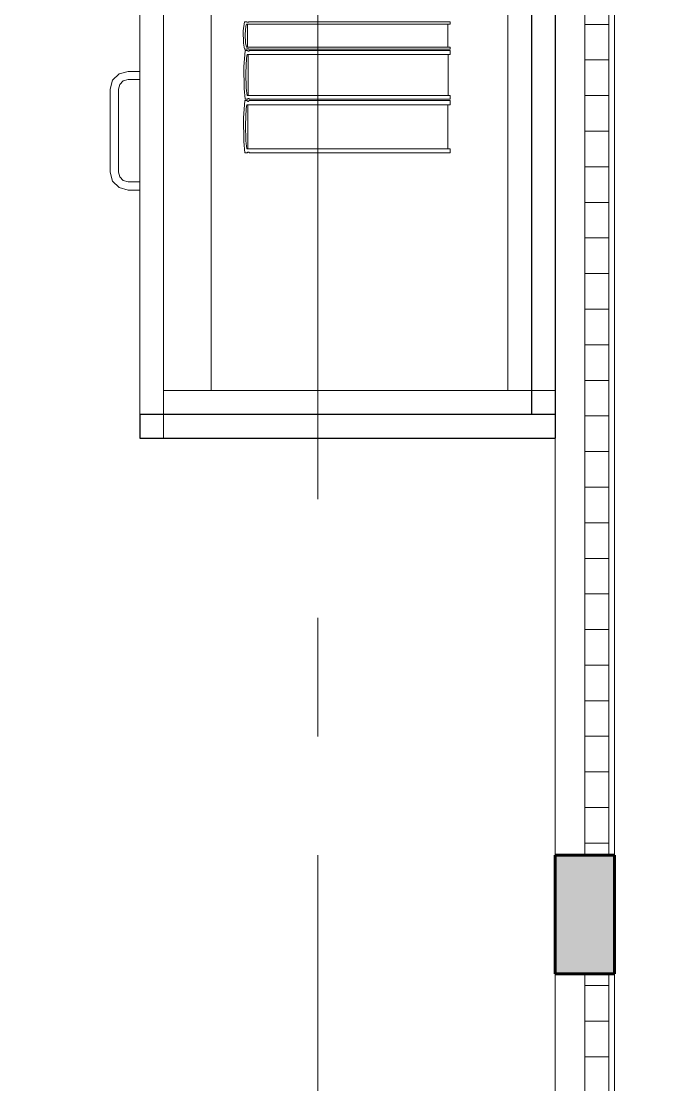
# Model space of a CAD drawing. Header units: inches. Extents: x -19 to 5698, y -728 to 92.
# Drawn here: x 129.57 to 130.109, y 12.156 to 13.053 of the extents above; entities that cross this region are included whole.
import ezdxf

# ---------------------------------------------------------------- set-up
doc = ezdxf.new("R2010")
doc.units = ezdxf.units.IN
doc.header["$MEASUREMENT"] = 0
doc.set_wipeout_variables(frame=1)
for name, pattern in [('Hidden Line', [0.195611, 0.141111, -0.0545]), ('Punto & Raya', [0.65, 0.5, -0.075, 0, -0.075]), ('Wipeout_Contour', [1, 0, -1])]:
    doc.linetypes.add(name, pattern=pattern)
for name, color, linetype in [('02 _ ARQ _ ALB _ Ejes Generales', 251, 'Continuous'), ('02 _ ARQ _ ZON _ Espacio.3D', 7, 'Continuous'), ('08 _ STR _ EXT _ 09 Vigas', 251, 'Continuous'), ('Acabado - Muros', 7, 'Continuous'), ('Interior - Mobiliario', 7, 'Continuous')]:
    doc.layers.add(name, color=color, linetype=linetype)
pattern_1 = [(0, (92.500015, 6e-09), (0, 0.030000001), [])]

msp = doc.modelspace()

# ---------------------------------------------------------------- linework, layer by layer
at = {"layer": '02 _ ARQ _ ZON _ Espacio.3D', "color": 254, "linetype": 'Continuous', "lineweight": 0, "flags": 128}
msp.add_lwpolyline([(122.62, 8.1), (123.07, 8.1), (123.07, 7.7), (124.57949, 7.69993), (124.57949, 7.2), (129.37, 7.2), (129.37, 7.7), (129.57, 7.7), (129.57, 8.1), (130.07, 8.1), (130.07, 16.5), (129.57, 16.5), (129.57, 17.35), (129.37, 17.35), (123.27, 17.35), (123.07, 17.35), (123.07, 16.5), (122.62, 16.5)], close=True, dxfattribs=at)
msp.add_lwpolyline([(136.56999, 16.9), (135.96999, 16.9), (135.96999, 17.35), (130.07, 17.35), (130.07, 16.9), (130.07, 7.7), (130.27, 7.7), (130.27, 7.2), (129.77, 7.2), (129.77, 3.72713), (130.61989, 3.72713), (130.62244, 4.65156), (130.76989, 4.65156), (130.76989, 4.24888), (135.86989, 4.24888), (135.86989, 4.65156), (136.01989, 4.65156), (136.01989, 3.72713), (136.86999, 3.72713)], dxfattribs=at)
at = {"layer": 'Interior - Mobiliario', "color": 175, "linetype": 'Continuous', "lineweight": 13}
for p, q in [((129.68998, 12.72142), (129.68998, 14.18142)), ((129.99998, 14.18142), (129.99998, 12.72142)), ((129.68998, 12.74142), (129.68998, 14.16142)), ((129.72998, 14.16142), (129.72998, 12.74142)), ((129.97998, 12.74142), (129.97998, 14.16142)), ((129.75696, 13.04443), (129.75812, 13.05213)), ((129.75812, 13.05213), (129.76, 13.05213)), ((129.75985, 13.05028), (129.75934, 13.04853)), ((129.93132, 13.05028), (129.75985, 13.05028)), ((129.76, 13.05213), (129.76014, 13.052)), ((129.76014, 13.052), (129.76037, 13.05187)), ((129.76037, 13.05187), (129.76061, 13.05178)), ((129.76061, 13.05178), (129.76086, 13.05174)), ((129.76072, 13.03088), (129.76072, 13.05028)), ((129.76086, 13.05174), (129.76112, 13.05175)), ((129.76112, 13.05175), (129.76137, 13.0518)), ((129.76137, 13.0518), (129.76161, 13.0519)), ((129.76161, 13.0519), (129.76182, 13.05204)), ((129.76182, 13.05204), (129.76192, 13.05213)), ((129.76192, 13.05213), (129.93132, 13.05213)), ((129.92959, 13.05028), (129.92959, 13.03088)), ((129.93132, 13.05213), (129.93132, 13.05028)), ((129.75717, 13.0341), (129.75696, 13.04443)), ((129.75934, 13.04853), (129.75861, 13.04145)), ((129.75861, 13.04145), (129.75905, 13.03434)), ((129.75812, 13.02904), (129.75717, 13.0341)), ((129.75905, 13.03434), (129.75985, 13.03088)), ((129.75755, 13.01431), (129.75871, 13.02804)), ((129.76, 13.02904), (129.75812, 13.02904)), ((129.75871, 13.02804), (129.76058, 13.02804)), ((129.75985, 13.03088), (129.93132, 13.03088)), ((129.76043, 13.02474), (129.75992, 13.02162)), ((129.7601, 13.02913), (129.76, 13.02904)), ((129.76032, 13.02927), (129.7601, 13.02913)), ((129.76055, 13.02936), (129.76032, 13.02927)), ((129.93132, 13.02474), (129.76043, 13.02474)), ((129.76081, 13.02942), (129.76055, 13.02936)), ((129.76058, 13.02804), (129.76073, 13.02782)), ((129.76073, 13.02782), (129.76095, 13.02758)), ((129.76106, 13.02942), (129.76081, 13.02942)), ((129.76095, 13.02758), (129.76119, 13.02742)), ((129.76131, 13.02938), (129.76106, 13.02942)), ((129.76119, 13.02742), (129.76144, 13.02735)), ((129.7613, 12.99017), (129.7613, 13.02474)), ((129.76155, 13.02929), (129.76131, 13.02938)), ((129.76144, 13.02735), (129.76169, 13.02736)), ((129.76178, 13.02916), (129.76155, 13.02929)), ((129.76169, 13.02736), (129.76194, 13.02745)), ((129.76192, 13.02904), (129.76178, 13.02916)), ((129.93132, 13.02904), (129.76192, 13.02904)), ((129.76194, 13.02745), (129.76218, 13.02763)), ((129.76218, 13.02763), (129.7624, 13.02788)), ((129.7624, 13.02788), (129.76249, 13.02804)), ((129.76249, 13.02804), (129.93132, 13.02804)), ((129.9296, 13.02474), (129.9296, 12.99017)), ((129.93132, 13.03088), (129.93132, 13.02904)), ((129.93132, 13.02804), (129.93132, 13.02474)), ((129.75776, 12.9959), (129.75755, 13.01431)), ((129.75992, 13.02162), (129.7592, 13.009)), ((129.65248, 13.00841), (129.64699, 13.00292)), ((129.65998, 13.01042), (129.65248, 13.00841)), ((129.66998, 13.01042), (129.65998, 13.01042)), ((129.66998, 13.00342), (129.66998, 13.01042)), ((129.7592, 13.009), (129.75964, 12.99633)), ((129.64699, 13.00292), (129.64498, 12.99542)), ((129.64498, 12.99542), (129.64498, 12.92542)), ((129.65198, 12.99542), (129.65305, 12.99942)), ((129.65198, 12.92542), (129.65198, 12.99542)), ((129.65305, 12.99942), (129.65598, 13.00235)), ((129.65598, 13.00235), (129.65998, 13.00342)), ((129.65998, 13.00342), (129.66998, 13.00342)), ((129.75871, 12.98688), (129.75776, 12.9959)), ((129.75964, 12.99633), (129.76043, 12.99017)), ((129.76058, 12.98688), (129.75871, 12.98688)), ((129.76043, 12.99017), (129.93132, 12.99017)), ((129.76068, 12.98704), (129.76058, 12.98688)), ((129.7609, 12.98729), (129.76068, 12.98704)), ((129.76113, 12.98746), (129.7609, 12.98729)), ((129.76138, 12.98756), (129.76113, 12.98746)), ((129.76164, 12.98757), (129.76138, 12.98756)), ((129.76189, 12.98749), (129.76164, 12.98757)), ((129.76213, 12.98733), (129.76189, 12.98749)), ((129.76235, 12.9871), (129.76213, 12.98733)), ((129.76249, 12.98688), (129.76235, 12.9871)), ((129.93132, 12.98688), (129.76249, 12.98688)), ((129.93132, 12.99017), (129.93132, 12.98688)), ((129.7572, 12.97114), (129.75836, 12.98588)), ((129.75836, 12.98588), (129.76024, 12.98588)), ((129.75958, 12.97899), (129.75885, 12.96544)), ((129.76009, 12.98234), (129.75958, 12.97899)), ((129.93132, 12.98234), (129.76009, 12.98234)), ((129.76024, 12.98588), (129.76038, 12.98564)), ((129.76038, 12.98564), (129.76061, 12.98539)), ((129.76061, 12.98539), (129.76085, 12.98522)), ((129.76085, 12.98522), (129.7611, 12.98514)), ((129.76095, 12.94523), (129.76095, 12.98234)), ((129.7611, 12.98514), (129.76135, 12.98515)), ((129.76135, 12.98515), (129.7616, 12.98525)), ((129.7616, 12.98525), (129.76184, 12.98544)), ((129.76184, 12.98544), (129.76206, 12.98571)), ((129.76206, 12.98571), (129.76216, 12.98588)), ((129.76216, 12.98588), (129.93132, 12.98588)), ((129.92959, 12.98234), (129.92959, 12.94523)), ((129.93132, 12.98588), (129.93132, 12.98234)), ((129.75741, 12.95138), (129.7572, 12.97114)), ((129.75885, 12.96544), (129.75929, 12.95185)), ((129.75836, 12.94169), (129.75741, 12.95138)), ((129.75929, 12.95185), (129.76009, 12.94523)), ((129.76024, 12.94169), (129.75836, 12.94169)), ((129.76009, 12.94523), (129.93132, 12.94523)), ((129.76034, 12.94186), (129.76024, 12.94169)), ((129.76055, 12.94213), (129.76034, 12.94186)), ((129.76079, 12.94232), (129.76055, 12.94213)), ((129.76104, 12.94242), (129.76079, 12.94232)), ((129.7613, 12.94243), (129.76104, 12.94242)), ((129.76155, 12.94235), (129.7613, 12.94243)), ((129.76179, 12.94218), (129.76155, 12.94235)), ((129.76201, 12.94193), (129.76179, 12.94218)), ((129.76216, 12.94169), (129.76201, 12.94193)), ((129.93132, 12.94169), (129.76216, 12.94169)), ((129.93132, 12.94523), (129.93132, 12.94169)), ((129.64498, 12.92542), (129.64699, 12.91792)), ((129.65305, 12.92142), (129.65198, 12.92542)), ((129.64699, 12.91792), (129.65248, 12.91243)), ((129.65598, 12.91849), (129.65305, 12.92142)), ((129.65998, 12.91742), (129.65598, 12.91849)), ((129.66998, 12.91742), (129.65998, 12.91742)), ((129.66998, 12.91042), (129.66998, 12.91742)), ((129.65248, 12.91243), (129.65998, 12.91042)), ((129.65998, 12.91042), (129.66998, 12.91042)), ((129.72998, 12.74142), (129.68998, 12.74142)), ((129.97998, 12.74142), (129.72998, 12.74142)), ((129.99998, 12.72142), (129.68998, 12.72142))]:
    msp.add_line(p, q, dxfattribs=at)

# ---------------------------------------------------------------- next in the draw order: wipeouts: each hides what was drawn before it
at = {"color": 254, "linetype": 'Wipeout_Contour', "lineweight": 0, "ltscale": 5050.62607}
msp.add_wipeout([(130.02, 14.5), (130.02, 12.35), (130.07, 12.35), (130.07, 14.4835), (130.037, 14.4835), (130.037, 14.5)], dxfattribs=at).dxf.layer = 'Acabado - Muros'
at = {"color": 254, "linetype": 'Wipeout_Contour', "lineweight": 0, "ltscale": 5050.338175}
msp.add_wipeout([(130.02, 12.25), (130.02, 10.1), (130.037, 10.1), (130.037, 10.1165), (130.07, 10.1165), (130.07, 12.25)], dxfattribs=at).dxf.layer = 'Acabado - Muros'

# ---------------------------------------------------------------- next in the draw order: linework, layer by layer
at = {"layer": '08 _ STR _ EXT _ 09 Vigas', "color": 251, "linetype": 'Hidden Line', "lineweight": 13, "true_color": 0x636466}
msp.add_line((130.07, 7.7), (130.07, 16.9), dxfattribs=at)
at = {"layer": 'Acabado - Muros', "color": 7, "linetype": 'Continuous', "lineweight": 60}
for p, q in [((130.02, 12.35), (130.02, 12.25)), ((130.07, 12.35), (130.07, 12.25))]:
    msp.add_line(p, q, dxfattribs=at)
at = {"layer": 'Acabado - Muros', "color": 251, "linetype": 'Continuous', "lineweight": 13, "flags": 128}
for points in [[(130.02, 16.4), (130.02, 14.5), (130.02, 12.35)], [(130.07, 14.4835), (130.07, 12.35)], [(130.02, 12.25), (130.02, 10.1), (130.02, 8.2)], [(130.07, 12.25), (130.07, 10.1165)]]:
    msp.add_lwpolyline(points, dxfattribs=at)

# ---------------------------------------------------------------- next in the draw order: wipeouts: each hides what was drawn before it
at = {"color": 254, "linetype": 'Wipeout_Contour', "lineweight": 0, "ltscale": 3366.887041}
msp.add_wipeout([(130.065, 12.35), (130.065, 14.4835), (130.045, 14.4835), (130.045, 12.35)], dxfattribs=at).dxf.layer = 'Acabado - Muros'
at = {"color": 254, "linetype": 'Wipeout_Contour', "lineweight": 0, "ltscale": 3366.756494}
msp.add_wipeout([(130.065, 10.1165), (130.065, 12.25), (130.045, 12.25), (130.045, 10.1165)], dxfattribs=at).dxf.layer = 'Acabado - Muros'

# ---------------------------------------------------------------- next in the draw order: hatches: boundary and pattern name
at = {"layer": 'Acabado - Muros', "linetype": 'Continuous', "lineweight": 0}
h = msp.add_hatch(dxfattribs=at)
h.set_pattern_fill('CONTRACHAPADO_0002', color=254, style=0, pattern_type=2)
h.set_pattern_definition(pattern_1)
h.paths.add_polyline_path([(130.065, 12.35), (130.065, 14.4835), (130.045, 14.4835), (130.045, 12.35)])
msp.add_hatch(color=254, dxfattribs=at).paths.add_polyline_path([(130.02, 12.25), (130.07, 12.25), (130.07, 12.35), (130.02, 12.35)])
h = msp.add_hatch(dxfattribs=at)
h.set_pattern_fill('CONTRACHAPADO_0002', color=254, style=0, pattern_type=2)
h.set_pattern_definition(pattern_1)
h.paths.add_polyline_path([(130.065, 10.1165), (130.065, 12.25), (130.045, 12.25), (130.045, 10.1165)])

# ---------------------------------------------------------------- next in the draw order: linework, layer by layer
at = {"layer": 'Acabado - Muros', "color": 7, "linetype": 'Continuous', "lineweight": 60}
for p, q in [((130.07, 12.35), (130.02, 12.35)), ((130.07, 12.25), (130.02, 12.25))]:
    msp.add_line(p, q, dxfattribs=at)
at = {"layer": 'Acabado - Muros', "color": 7, "linetype": 'Continuous', "lineweight": 13, "flags": 128}
for points in [[(130.065, 12.35), (130.045, 12.35), (130.045, 14.4835), (130.065, 14.4835)], [(130.065, 10.1165), (130.045, 10.1165), (130.045, 12.25), (130.065, 12.25)]]:
    msp.add_lwpolyline(points, close=True, dxfattribs=at)

# ---------------------------------------------------------------- next in the draw order: wipeouts: each hides what was drawn before it
at = {"color": 254, "linetype": 'Wipeout_Contour', "lineweight": 0, "ltscale": 3366.707775}
msp.add_wipeout([(129.99998, 12.72142), (130.01998, 12.72142), (130.01998, 14.18142), (129.99998, 14.18142)], dxfattribs=at).dxf.layer = 'Interior - Mobiliario'

# ---------------------------------------------------------------- next in the draw order: linework, layer by layer
at = {"layer": 'Interior - Mobiliario', "color": 175, "linetype": 'Continuous', "lineweight": 30}
for p, q in [((129.99998, 14.18142), (129.99998, 12.72142)), ((130.01998, 14.18142), (130.01998, 12.72142)), ((129.99998, 12.72142), (130.01998, 12.72142))]:
    msp.add_line(p, q, dxfattribs=at)
at = {"layer": 'Interior - Mobiliario', "color": 175, "linetype": 'Continuous', "lineweight": 13}
for p, q in [((129.99998, 12.72142), (129.99998, 14.18142)), ((130.01998, 14.18142), (130.01998, 12.72142)), ((130.01998, 14.16142), (130.01998, 12.74142)), ((130.01998, 12.74142), (129.97998, 12.74142)), ((130.01998, 12.72142), (129.99998, 12.72142))]:
    msp.add_line(p, q, dxfattribs=at)

# ---------------------------------------------------------------- next in the draw order: wipeouts: each hides what was drawn before it
at = {"color": 254, "linetype": 'Wipeout_Contour', "lineweight": 0, "ltscale": 3366.000601}
msp.add_wipeout([(129.66998, 12.70142), (130.01998, 12.70142), (130.01998, 12.72142), (129.66998, 12.72142)], dxfattribs=at).dxf.layer = 'Interior - Mobiliario'

# ---------------------------------------------------------------- next in the draw order: linework, layer by layer
at = {"layer": '02 _ ARQ _ ALB _ Ejes Generales', "color": 251, "linetype": 'Punto & Raya', "lineweight": 13, "true_color": 0x636466}
msp.add_line((129.82, 3.05001), (129.82, 44.9), dxfattribs=at)
at = {"layer": 'Interior - Mobiliario', "color": 175, "linetype": 'Continuous', "lineweight": 13}
for p, q in [((129.66998, 14.20142), (129.66998, 12.70142)), ((130.01998, 12.70142), (130.01998, 14.20142)), ((129.66998, 12.72142), (129.66998, 14.18142)), ((129.66998, 12.72142), (129.66998, 14.18142)), ((129.68998, 12.72142), (129.68998, 14.18142)), ((129.68998, 12.72142), (129.68998, 14.18142)), ((129.99998, 14.18142), (129.99998, 12.72142)), ((129.99998, 14.18142), (129.99998, 12.72142)), ((129.99998, 14.18142), (129.99998, 12.72142)), ((130.01998, 14.18142), (130.01998, 12.72142)), ((129.66998, 12.72142), (129.66998, 13.08042)), ((129.68998, 12.72142), (129.68998, 13.08042)), ((129.68998, 12.70142), (129.68998, 12.74142)), ((130.01998, 12.74142), (130.01998, 12.70142)), ((129.66998, 12.70142), (129.66998, 12.72142)), ((129.66998, 12.72142), (130.01998, 12.72142)), ((130.01998, 12.72142), (129.66998, 12.72142)), ((129.99998, 12.72142), (129.66998, 12.72142)), ((129.66998, 12.72142), (129.68998, 12.72142)), ((129.99998, 12.72142), (129.68998, 12.72142)), ((129.99998, 12.72142), (129.68998, 12.72142)), ((130.01998, 12.72142), (130.01998, 12.70142)), ((130.01998, 12.70142), (129.66998, 12.70142)), ((129.66998, 12.70142), (130.01998, 12.70142)), ((130.01998, 12.70142), (129.68998, 12.70142))]:
    msp.add_line(p, q, dxfattribs=at)
at = {"layer": 'Interior - Mobiliario', "color": 175, "linetype": 'Continuous', "lineweight": 30}
for p, q in [((129.66998, 12.72142), (130.01998, 12.72142)), ((129.66998, 12.72142), (129.66998, 12.70142)), ((130.01998, 12.72142), (130.01998, 12.70142)), ((129.66998, 12.70142), (130.01998, 12.70142))]:
    msp.add_line(p, q, dxfattribs=at)

doc.saveas('drawing.dxf')
